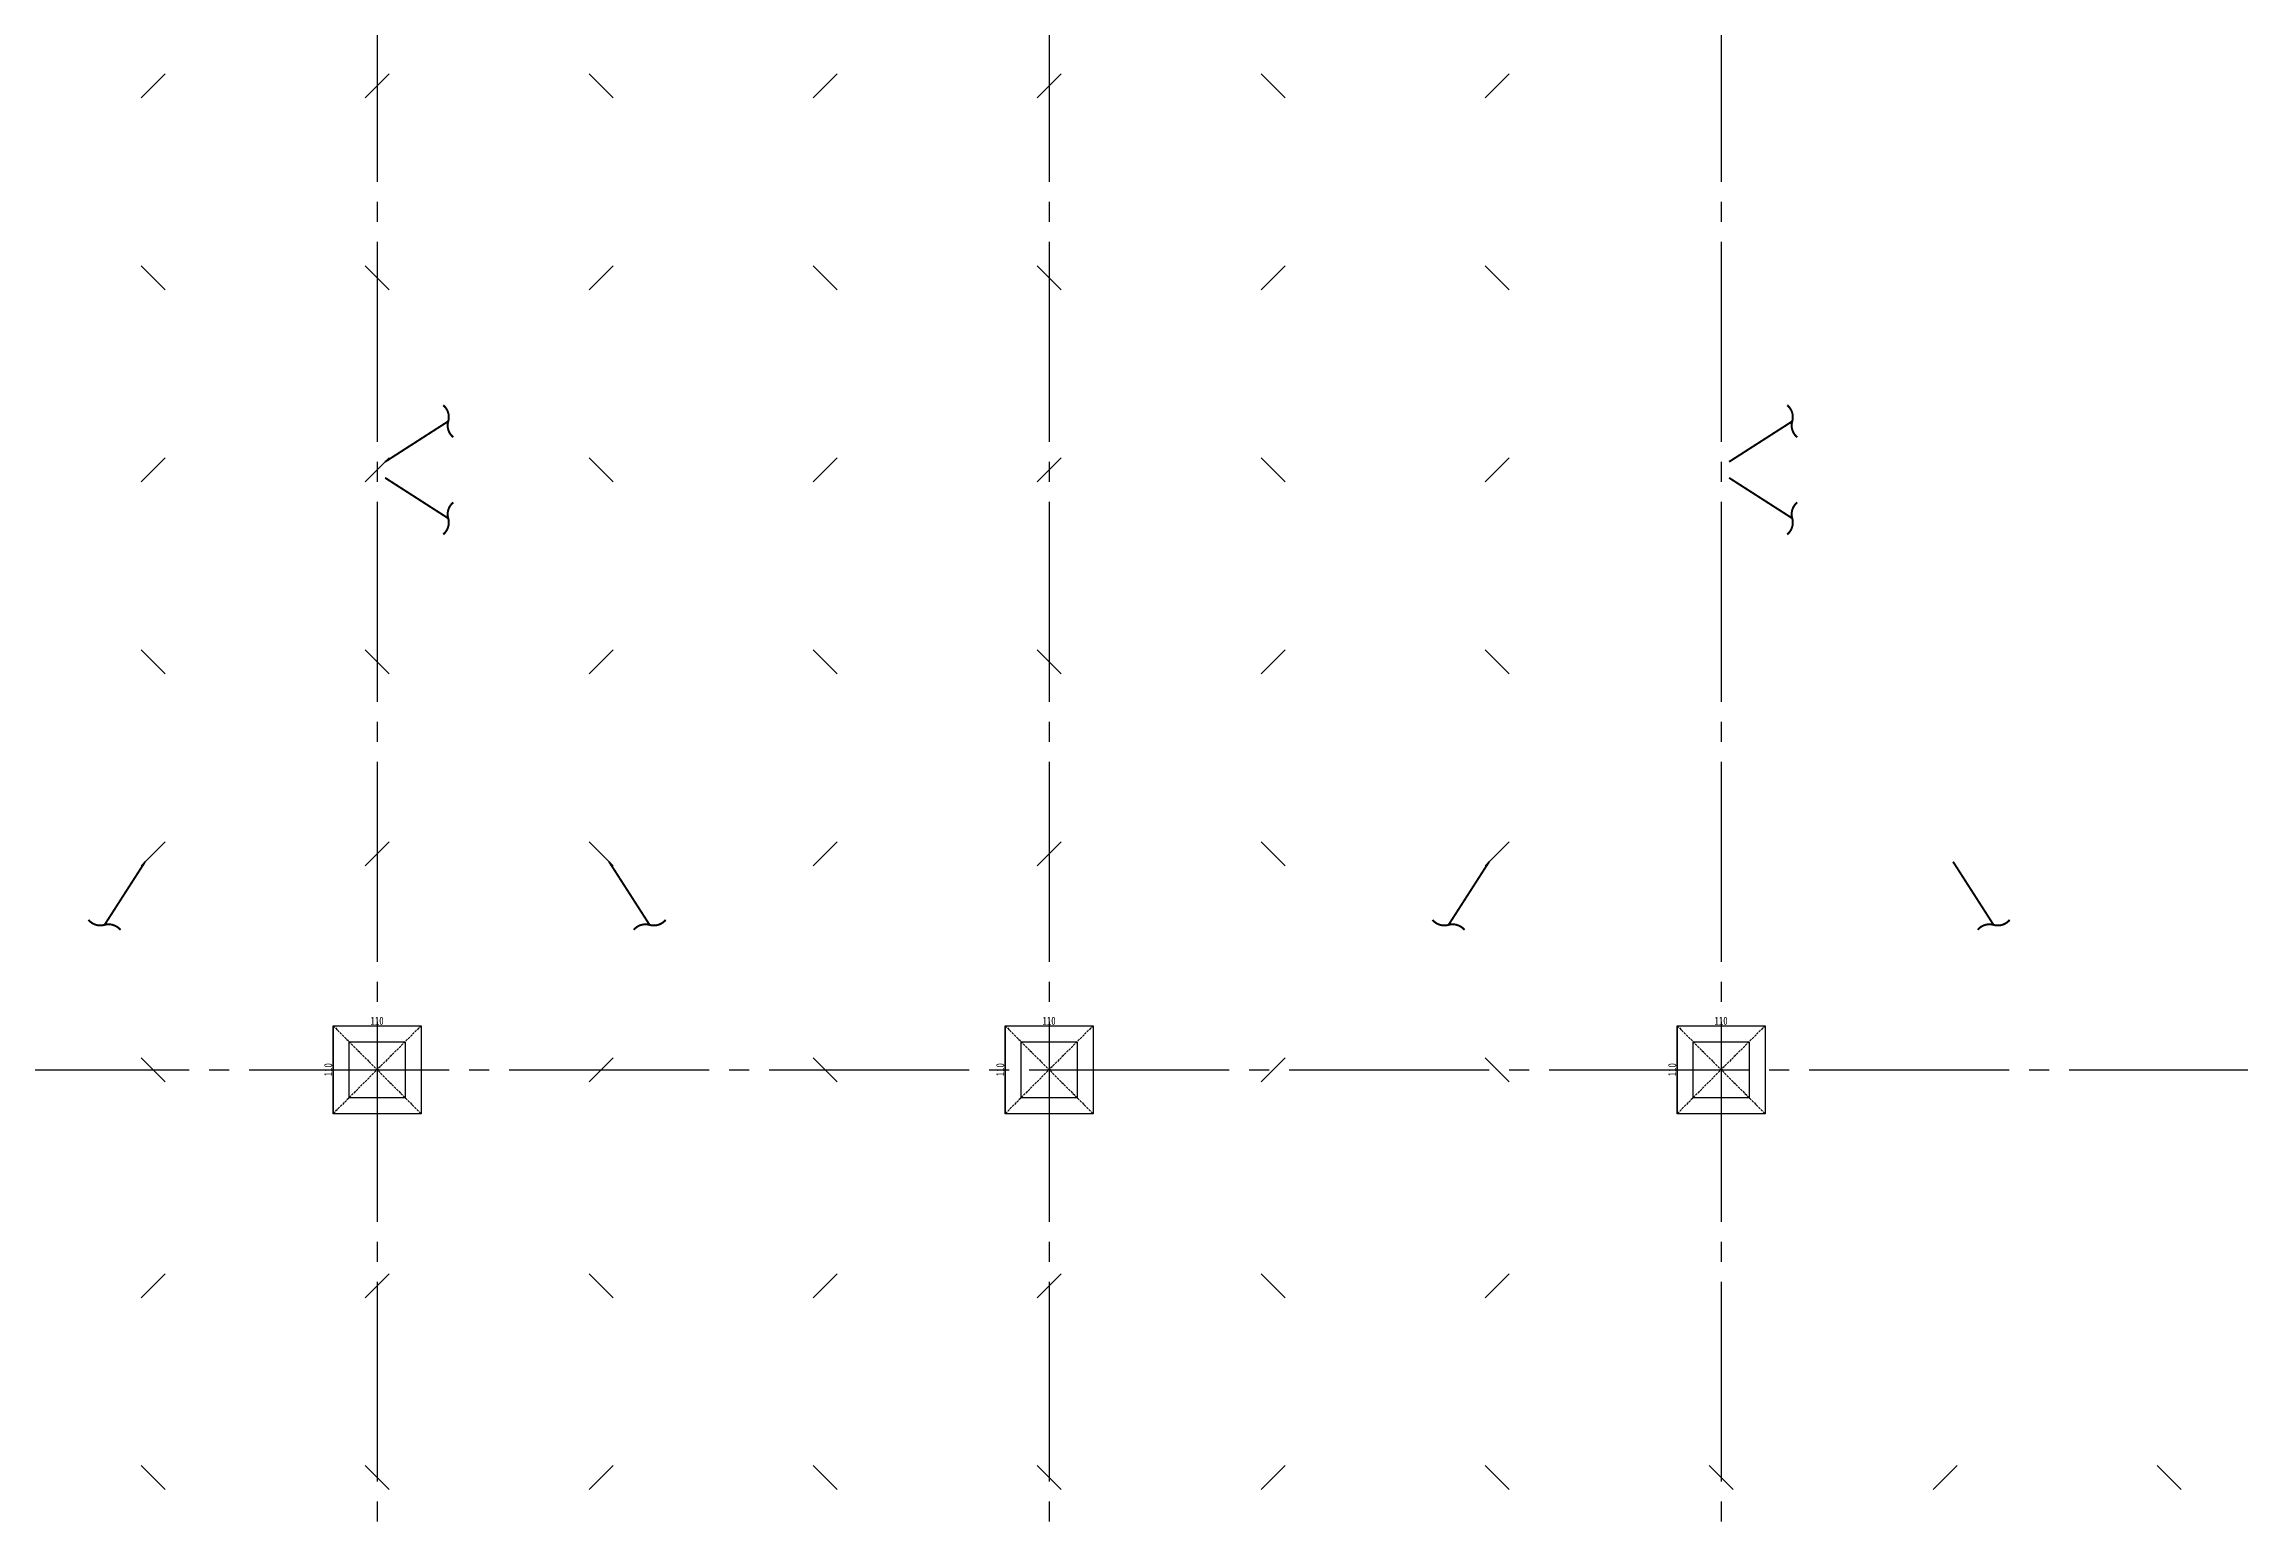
# Model space of a CAD drawing. Header units: millimetres. Extents: x -960 to 39633, y -720 to 12125.
# Drawn here: x 17224 to 19967, y 5438 to 7282 of the extents above; entities that cross this region are included whole.
import ezdxf

# ---------------------------------------------------------------- set-up
doc = ezdxf.new("R2010")
doc.units = ezdxf.units.MM
doc.header["$LTSCALE"] = 100
for name, pattern in [('X-S-FAB-L05$0$COL-CEN-LIN', [3.25, 2.5, -0.25, 0.25, -0.25]), ('X-S-FAB-L05$0$DASHED', [0.75, 0.5, -0.25]), ('X-S-FAB-L05$0$HIDDEN', [0.4, 0.3, -0.1])]:
    doc.linetypes.add(name, pattern=pattern)
for name, color, linetype in [('0-xref', 7, 'Continuous'), ('X-S-FAB-L05$0$BEAM', 8, 'Continuous'), ('X-S-FAB-L05$0$BLOCK', 8, 'Continuous'), ('X-S-FAB-L05$0$BR-D', 8, 'X-S-FAB-L05$0$DASHED'), ('X-S-FAB-L05$0$CCL', 8, 'X-S-FAB-L05$0$COL-CEN-LIN'), ('X-S-FAB-L05$0$COL', 8, 'Continuous'), ('X-S-FAB-L05$0$COL-S', 8, 'Continuous'), ('X-S-FAB-L05$0$S-鋼柱', 8, 'Continuous'), ('X-S-FAB-L05$0$SKY05│level-60%', 7, 'Continuous'), ('X-S-FAB-L05$0$斜撐', 8, 'Continuous')]:
    doc.layers.add(name, color=color, linetype=linetype)
doc.layers.add('X-S-FAB-L05$0$XREF', color=8, linetype='Continuous', lineweight=0)
doc.styles.add('X-S-FAB-L05$0$DIM', font='', dxfattribs={"width": 0.8})
doc.styles.get('X-S-FAB-L05$0$DIM').set_extended_font_data('MingLiU')
doc.dimstyles.new('X-S-FAB-L05$0$JJP_005_defpoint', dxfattribs={"dimtxt": 20, "dimasz": 0.5, "dimexe": 0.5, "dimexo": 0.5, "dimgap": 0.5, "dimtad": 1, "dimdsep": 46, "dimtxsty": 'X-S-FAB-L05$0$DIM', "dimblk": 'X-S-FAB-L05$0$_None', "dimcen": 10, "dimclrd": 256, "dimclre": 256, "dimclrt": 256, "dimadec": 0, "dimazin": 0, "dimtfac": 1, "dimtix": 1, "dimtmove": 2, "dimatfit": 3, "dimldrblk": 'X-S-FAB-L05$0$_None', "dimfxl": 0.5, "dimtolj": 1, "dimtzin": 0, "dimarcsym": 0})

# ---------------------------------------------------------------- blocks, each defined once
blk = doc.blocks.new('*D173')
at = {"layer": 'DefPoints', "lineweight": -2, "transparency": 16777216}
blk.add_line((0, 0), (110, 0), dxfattribs=at)
at = {"layer": 'DefPoints', "color": 0, "transparency": 16777216}
for p in [(0, 0), (110, 0), (110, 0)]:
    blk.add_point(p, dxfattribs=at)
at = {"layer": 'DefPoints', "transparency": 16777216, "insert": (55, 6.1), "char_height": 10, "attachment_point": 5, "style": 'X-S-FAB-L05$0$DIM'}
blk.add_mtext('\\A1;110', dxfattribs=at)
blk = doc.blocks.new('X-S-FAB-L05$0$_None')
blk = doc.blocks.new('*D174')
at = {"layer": 'DefPoints', "lineweight": -2, "transparency": 16777216}
blk.add_line((0, 0), (0, -110), dxfattribs=at)
at = {"layer": 'DefPoints', "color": 0, "transparency": 16777216}
for p in [(0, 0), (0, -110), (0, -110)]:
    blk.add_point(p, dxfattribs=at)
at = {"layer": 'DefPoints', "transparency": 16777216, "insert": (-6.1, -55), "char_height": 10, "attachment_point": 5, "rotation": 90, "style": 'X-S-FAB-L05$0$DIM'}
blk.add_mtext('\\A1;110', dxfattribs=at)
blk = doc.blocks.new('X-S-FAB-L05$0$斜撐')
at = {"layer": 'X-S-FAB-L05$0$BR-D', "const_width": 0.5}
blk.add_lwpolyline([(962.11, 215.55, -0.296213), (957.95, 215.19, 0.299957), (953.75, 214.85, 0.006918)], format="xyb", dxfattribs=at)
at = {"layer": 'X-S-FAB-L05$0$BR-D', "linetype": 'ByBlock', "const_width": 0.5}
blk.add_lwpolyline([(964.37, 197.57), (957.95, 215.19)], dxfattribs=at)
blk = doc.blocks.new('X-S-FAB-L05$0$SC1')
at = {"layer": 'DefPoints'}
blk.add_line((27925, 8342.1), (27955, 8312.1), dxfattribs=at)
blk = doc.blocks.new('X-S-FAB-L05$0$VC(C)')
at = {"layer": 'X-S-FAB-L05$0$BR-D', "linetype": 'ByBlock', "const_width": 2.5}
for points in [[(19330, 6760), (19408.9, 6810.6)], [(19330, 6740), (19408.9, 6689.4)], [(19610, 6260), (19660.6, 6181.1)]]:
    blk.add_lwpolyline(points, dxfattribs=at)
at = {"layer": 'X-S-FAB-L05$0$BR-D', "const_width": 2.5}
for points in [[(19415.2, 6790.7, -0.296213), (19408.9, 6810.6, 0.299957), (19402.6, 6830.8, 0.006918)], [(19415.2, 6709.3, 0.296213), (19408.9, 6689.4, -0.299957), (19402.6, 6669.2, -0.006918)], [(19640.7, 6174.8, -0.296213), (19660.6, 6181.1, 0.299957), (19680.8, 6187.4, 0.006918)]]:
    blk.add_lwpolyline(points, format="xyb", dxfattribs=at)
at = {"layer": 'X-S-FAB-L05$0$S-鋼柱', "rotation": 90}
for p in [(25687.1, -20710), (25967.1, -20710), (26527.1, -20710), (26807.1, -20710), (27367.1, -20710), (26247.1, -20950), (27087.1, -20950), (25687.1, -21190), (25967.1, -21190), (26527.1, -21190), (26807.1, -21190), (27367.1, -21190), (26247.1, -21430), (27087.1, -21430), (25687.1, -21670), (25967.1, -21670), (26527.1, -21670), (26807.1, -21670), (27367.1, -21670), (26247.1, -21940), (27087.1, -21940), (25687.1, -22210), (25967.1, -22210), (26527.1, -22210), (26807.1, -22210), (27367.1, -22210), (26247.1, -22450), (27087.1, -22450), (27927.1, -22450)]:
    blk.add_blockref('X-S-FAB-L05$0$SC1', p, dxfattribs=at)
at = {"layer": 'X-S-FAB-L05$0$S-鋼柱'}
for p in [(-10020, -1097.1), (-9180, -1097.1), (-10580, -1337.1), (-10300, -1337.1), (-9740, -1337.1), (-9460, -1337.1), (-8900, -1337.1), (-10020, -1577.1), (-9180, -1577.1), (-10580, -1817.1), (-10300, -1817.1), (-9740, -1817.1), (-9460, -1817.1), (-8900, -1817.1), (-10020, -2057.1), (-9180, -2057.1), (-10580, -2327.1), (-9740, -2327.1), (-8900, -2327.1), (-10020, -2597.1), (-9180, -2597.1), (-10580, -2837.1), (-10300, -2837.1), (-9740, -2837.1), (-9460, -2837.1), (-8900, -2837.1), (-8620, -2837.1), (-8060, -2837.1)]:
    blk.add_blockref('X-S-FAB-L05$0$SC1', p, dxfattribs=at)
at = {"layer": 'X-S-FAB-L05$0$斜撐'}
for p, xscale, yscale, zscale, rotation in [((15627.4, 11247.2), 5.000000000000002, 5.000000000000002, 5.000000000000002, 282.6853631040207), ((15627.4, 2252.8), -5, 5, 5, 257.3146368959793), ((12862.8, 8282.6), -5.000000000000004, 5, 5, 167.3146368959792), ((22417.2, 8282.6), 5.000000000000001, 5.000000000000001, 5.000000000000001, 192.6853631040205), ((14542.8, 8282.6), -5.000000000000004, 5, 5, 167.3146368959792)]:
    blk.add_blockref('X-S-FAB-L05$0$斜撐', p, dxfattribs=dict(at, xscale=xscale, yscale=yscale, zscale=zscale, rotation=rotation))
blk = doc.blocks.new('*U58')
at = {"layer": 'DefPoints', "linetype": 'X-S-FAB-L05$0$HIDDEN', "ltscale": 0.1}
for p, q in [((110, 0), (0, -110)), ((0, 0), (110, -110))]:
    blk.add_line(p, q, dxfattribs=at)
at = {"layer": 'X-S-FAB-L05$0$COL', "ltscale": 0.1}
blk.add_lwpolyline([(0, 0), (110, 0), (110, -110), (0, -110)], close=True, dxfattribs=at)
at = {"layer": 'DefPoints'}
dim = blk.add_linear_dim(base=(0, -110), p1=(0, 0), p2=(0, -110), angle=90, dimstyle='X-S-FAB-L05$0$JJP_005_defpoint', override={"dimtxt": 10}, dxfattribs=at)
dim.commit()
dim.dimension.update_dxf_attribs({"geometry": '*D174', "text_midpoint": (-6.067, -55)})
dim = blk.add_linear_dim(base=(110, 0), p1=(0, 0), p2=(110, 0), dimstyle='X-S-FAB-L05$0$JJP_005_defpoint', override={"dimtxt": 10}, dxfattribs=at)
dim.commit()
dim.dimension.update_dxf_attribs({"geometry": '*D173', "text_midpoint": (55, 6.067)})
blk = doc.blocks.new('X-S-FAB-L05$0$FAB2-L05')
at = {"layer": 'X-S-FAB-L05$0$CCL'}
for p, q in [((-8520, 11005), (-8520, 0)), ((-7680, 11005), (-7680, 0)), ((-6840, 11005), (-6840, 0)), ((-26880, 6720), (1210, 6720))]:
    blk.add_line(p, q, dxfattribs=at)
at = {"layer": 'X-S-FAB-L05$0$COL-S'}
for points in [[(-8555, 6755), (-8485, 6755), (-8485, 6685), (-8555, 6685)], [(-7715, 6755), (-7645, 6755), (-7645, 6685), (-7715, 6685)], [(-6875, 6755), (-6805, 6755), (-6805, 6685), (-6875, 6685)]]:
    blk.add_lwpolyline(points, close=True, dxfattribs=at)
at = {"layer": 'X-S-FAB-L05$0$BEAM'}
for p in [(-8575, 6775), (-7735, 6775), (-6895, 6775)]:
    blk.add_blockref('*U58', p, dxfattribs=at)
blk = doc.blocks.new('X-S-FAB-L05')
at = {"layer": 'X-S-FAB-L05$0$SKY05│level-60%'}
h = blk.add_hatch(dxfattribs=at)
h.set_pattern_fill('ANSI31', color=256)
h.set_pattern_definition([(45, (0, 0), (-0.08838834765, 0.08838834765), [])])
edge = h.paths.add_edge_path()
edge.add_line((23520.4, 5520), (21180, 5520))
edge.add_line((21180, 5520), (21180, 7320))
edge.add_line((21180, 7320), (19200, 7320))
edge.add_line((19200, 7320), (19200, 8595))
edge.add_line((19200, 8595), (19707.5, 8595))
edge.add_line((19707.5, 8595), (19707.5, 9033))
at = {"layer": 'X-S-FAB-L05$0$COL-S'}
for points in [[(17605, 6035), (17675, 6035), (17675, 5965), (17605, 5965)], [(18445, 6035), (18515, 6035), (18515, 5965), (18445, 5965)]]:
    blk.add_lwpolyline(points, close=True, dxfattribs=at)
at = {"layer": 'X-S-FAB-L05$0$BEAM'}
for p in [(17585, 6055), (18425, 6055)]:
    blk.add_blockref('*U58', p, dxfattribs=at)
at = {"layer": 'X-S-FAB-L05$0$BLOCK'}
blk.add_blockref('X-S-FAB-L05$0$FAB2-L05', (26160, -720), dxfattribs=at)
at = {"layer": 'X-S-FAB-L05$0$XREF'}
blk.add_blockref('X-S-FAB-L05$0$VC(C)', (0, 0), dxfattribs=at)

msp = doc.modelspace()

# ---------------------------------------------------------------- block references
at = {"layer": '0-xref'}
msp.add_blockref('X-S-FAB-L05', (0, 0), dxfattribs=at)

doc.saveas('drawing.dxf')
